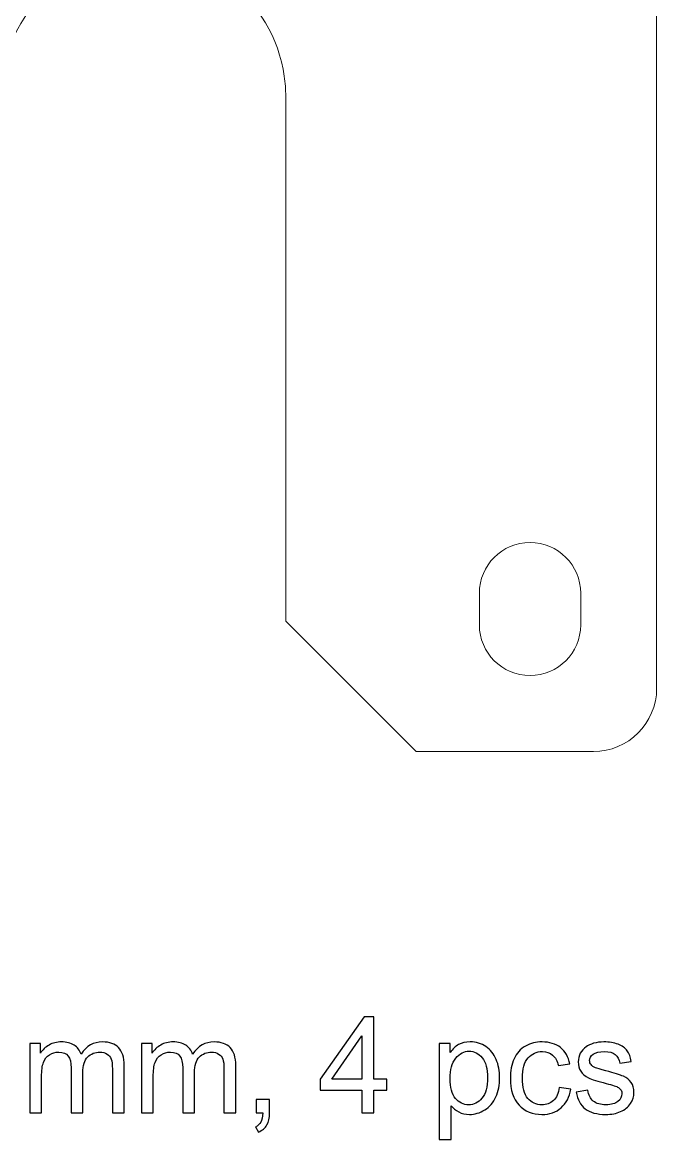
# Model space of a CAD drawing. Header units: millimetres. Extents: x -182 to 182, y -145 to 145.
# Drawn here: x -163.72 to -143.69, y -145.12 to -109.84 of the extents above; entities that cross this region are included whole.
import ezdxf

# ---------------------------------------------------------------- set-up
doc = ezdxf.new("R2010")
doc.units = ezdxf.units.MM
doc.header["$MEASUREMENT"] = 0
doc.layers.add('layer 1', color=7, linetype='Continuous')

msp = doc.modelspace()

# ---------------------------------------------------------------- linework, layer by layer
at = {"layer": 'layer 1', "color": 7, "lineweight": 9}
for points, knots in [([(-143.6871, -40.4787), (-143.6871, -70.6088), (-143.6871, -100.7388), (-143.6871, -130.8689), (-143.6871, -130.8689), (-143.6871, -131.9689), (-144.5871, -132.8689), (-145.6871, -132.8689), (-145.6871, -132.8689), (-145.6871, -132.8689), (-151.2871, -132.8689), (-151.2871, -132.8689), (-151.2871, -132.8689), (-151.2871, -132.8689), (-155.4037, -128.7523), (-155.4037, -128.7523), (-155.4037, -128.7523), (-155.4037, -128.7523), (-155.4037, -112.1743), (-155.4037, -112.1743), (-155.4037, -112.1743), (-155.4037, -112.1743), (-155.4041, -112.1743), (-155.4041, -112.1743), (-155.4041, -112.1743), (-155.4044, -111.9676), (-155.4185, -111.7586), (-155.4481, -111.5481), (-155.4481, -111.5481), (-155.7939, -109.0874), (-158.0691, -107.3728), (-160.5298, -107.7187), (-160.5298, -107.7187), (-162.78, -108.0349), (-164.4059, -109.9648), (-164.4032, -112.1743), (-164.4032, -112.1743), (-164.4032, -112.1743), (-164.4037, -112.1743), (-164.4037, -112.1743), (-164.4037, -112.1743), (-164.4037, -112.1743), (-164.4037, -123.1855), (-164.4037, -123.1855), (-164.4037, -123.1855), (-164.4037, -123.1855), (-174.0871, -132.8689), (-174.0871, -132.8689), (-174.0871, -132.8689), (-174.0871, -132.8689), (-179.6871, -132.8689), (-179.6871, -132.8689), (-179.6871, -132.8689), (-180.7871, -132.8689), (-181.6871, -131.9689), (-181.6871, -130.8689), (-181.6871, -130.8689), (-181.6871, -94.2441), (-181.6871, -57.6193), (-181.6871, -20.9945), (-181.6871, -20.9945), (-181.6871, -20.9945), (-178.086, -17.3934), (-178.086, -17.3934), (-178.086, -17.3934), (-177.7258, -17.0331), (-177.3312, -16.7072), (-176.9079, -16.4206), (-176.9079, -16.4206), (-175.9482, -17.3245), (-174.6019, -17.8007), (-173.1948, -17.603), (-173.1948, -17.603), (-171.7871, -17.4051), (-170.624, -16.5757), (-169.9507, -15.4415), (-169.9507, -15.4415), (-168.7384, -15.8361), (-167.6532, -16.5126), (-166.7724, -17.3934), (-166.7724, -17.3934), (-166.7724, -17.3934), (-143.6871, -40.4787), (-143.6871, -40.4787)], [0, 0, 0, 0, 0.0454545, 0.0454545, 0.0454545, 0.0454545, 0.0909091, 0.0909091, 0.0909091, 0.0909091, 0.1363636, 0.1363636, 0.1363636, 0.1363636, 0.1818182, 0.1818182, 0.1818182, 0.1818182, 0.2272727, 0.2272727, 0.2272727, 0.2272727, 0.2727273, 0.2727273, 0.2727273, 0.2727273, 0.3181818, 0.3181818, 0.3181818, 0.3181818, 0.3636364, 0.3636364, 0.3636364, 0.3636364, 0.4090909, 0.4090909, 0.4090909, 0.4090909, 0.4545455, 0.4545455, 0.4545455, 0.4545455, 0.5, 0.5, 0.5, 0.5, 0.5454545, 0.5454545, 0.5454545, 0.5454545, 0.5909091, 0.5909091, 0.5909091, 0.5909091, 0.6363636, 0.6363636, 0.6363636, 0.6363636, 0.6818182, 0.6818182, 0.6818182, 0.6818182, 0.7272727, 0.7272727, 0.7272727, 0.7272727, 0.7727273, 0.7727273, 0.7727273, 0.7727273, 0.8181818, 0.8181818, 0.8181818, 0.8181818, 0.8636364, 0.8636364, 0.8636364, 0.8636364, 0.9090909, 0.9090909, 0.9090909, 0.9090909, 1, 1, 1, 1]), ([(-147.6871, -126.2689), (-146.8035, -126.2689), (-146.0871, -126.9853), (-146.0871, -127.8689), (-146.0871, -127.8689), (-146.0871, -127.8689), (-146.0871, -127.8771), (-146.0871, -127.8771), (-146.0871, -127.8771), (-146.0871, -127.8771), (-146.0871, -128.8607), (-146.0871, -128.8607), (-146.0871, -128.8607), (-146.0871, -128.8607), (-146.0871, -128.8689), (-146.0871, -128.8689), (-146.0871, -128.8689), (-146.0871, -129.7525), (-146.8035, -130.4689), (-147.6871, -130.4689), (-147.6871, -130.4689), (-148.5707, -130.4689), (-149.2871, -129.7525), (-149.2871, -128.8689), (-149.2871, -128.8689), (-149.2871, -128.8689), (-149.2871, -128.8607), (-149.2871, -128.8607), (-149.2871, -128.8607), (-149.2871, -128.8607), (-149.2871, -127.8771), (-149.2871, -127.8771), (-149.2871, -127.8771), (-149.2871, -127.8771), (-149.2871, -127.8689), (-149.2871, -127.8689), (-149.2871, -127.8689), (-149.2871, -126.9853), (-148.5707, -126.2689), (-147.6871, -126.2689)], [0, 0, 0, 0, 0.0909091, 0.0909091, 0.0909091, 0.0909091, 0.1818182, 0.1818182, 0.1818182, 0.1818182, 0.2727273, 0.2727273, 0.2727273, 0.2727273, 0.3636364, 0.3636364, 0.3636364, 0.3636364, 0.4545455, 0.4545455, 0.4545455, 0.4545455, 0.5454545, 0.5454545, 0.5454545, 0.5454545, 0.6363636, 0.6363636, 0.6363636, 0.6363636, 0.7272727, 0.7272727, 0.7272727, 0.7272727, 0.8181818, 0.8181818, 0.8181818, 0.8181818, 1, 1, 1, 1])]:
    msp.add_open_spline(points, degree=3, knots=knots, dxfattribs=at)
at = {"layer": 'layer 1', "color": 242}
for points, knots in [([(-152.9943, -144.28), (-152.9943, -144.28), (-152.9943, -143.5561), (-152.9943, -143.5561), (-152.9943, -143.5561), (-152.9943, -143.5561), (-154.3109, -143.5561), (-154.3109, -143.5561), (-154.3109, -143.5561), (-154.3109, -143.5561), (-154.3109, -143.2132), (-154.3109, -143.2132), (-154.3109, -143.2132), (-154.3109, -143.2132), (-152.9266, -141.249), (-152.9266, -141.249), (-152.9266, -141.249), (-152.9266, -141.249), (-152.6218, -141.249), (-152.6218, -141.249), (-152.6218, -141.249), (-152.6218, -141.249), (-152.6218, -143.2132), (-152.6218, -143.2132), (-152.6218, -143.2132), (-152.6218, -143.2132), (-152.2112, -143.2132), (-152.2112, -143.2132), (-152.2112, -143.2132), (-152.2112, -143.2132), (-152.2112, -143.5561), (-152.2112, -143.5561), (-152.2112, -143.5561), (-152.2112, -143.5561), (-152.6218, -143.5561), (-152.6218, -143.5561), (-152.6218, -143.5561), (-152.6218, -143.5561), (-152.6218, -144.28), (-152.6218, -144.28), (-152.6218, -144.28), (-152.6218, -144.28), (-152.9943, -144.28), (-152.9943, -144.28)], [0, 0, 0, 0, 0.0833333, 0.0833333, 0.0833333, 0.0833333, 0.1666667, 0.1666667, 0.1666667, 0.1666667, 0.25, 0.25, 0.25, 0.25, 0.3333333, 0.3333333, 0.3333333, 0.3333333, 0.4166667, 0.4166667, 0.4166667, 0.4166667, 0.5, 0.5, 0.5, 0.5, 0.5833333, 0.5833333, 0.5833333, 0.5833333, 0.6666667, 0.6666667, 0.6666667, 0.6666667, 0.75, 0.75, 0.75, 0.75, 0.8333333, 0.8333333, 0.8333333, 0.8333333, 1, 1, 1, 1]), ([(-163.4873, -144.28), (-163.4873, -144.28), (-163.4873, -142.0829), (-163.4873, -142.0829), (-163.4873, -142.0829), (-163.4873, -142.0829), (-163.1529, -142.0829), (-163.1529, -142.0829), (-163.1529, -142.0829), (-163.1529, -142.0829), (-163.1529, -142.3934), (-163.1529, -142.3934), (-163.1529, -142.3934), (-163.0844, -142.2861), (-162.9927, -142.1993), (-162.8784, -142.1344), (-162.8784, -142.1344), (-162.7641, -142.0688), (-162.6343, -142.0364), (-162.4882, -142.0364), (-162.4882, -142.0364), (-162.326, -142.0364), (-162.1926, -142.0702), (-162.0889, -142.1372), (-162.0889, -142.1372), (-161.9852, -142.205), (-161.9118, -142.2988), (-161.8695, -142.4202), (-161.8695, -142.4202), (-161.6945, -142.1641), (-161.468, -142.0364), (-161.1886, -142.0364), (-161.1886, -142.0364), (-160.9699, -142.0364), (-160.8013, -142.0963), (-160.6842, -142.217), (-160.6842, -142.217), (-160.5663, -142.3376), (-160.5071, -142.5232), (-160.5071, -142.7737), (-160.5071, -142.7737), (-160.5071, -142.7737), (-160.5071, -144.28), (-160.5071, -144.28), (-160.5071, -144.28), (-160.5071, -144.28), (-160.8796, -144.28), (-160.8796, -144.28), (-160.8796, -144.28), (-160.8796, -144.28), (-160.8796, -142.8971), (-160.8796, -142.8971), (-160.8796, -142.8971), (-160.8796, -142.749), (-160.8923, -142.6417), (-160.9163, -142.5761), (-160.9163, -142.5761), (-160.9403, -142.5105), (-160.984, -142.4583), (-161.0482, -142.4181), (-161.0482, -142.4181), (-161.1117, -142.3778), (-161.1865, -142.3581), (-161.2719, -142.3581), (-161.2719, -142.3581), (-161.4271, -142.3581), (-161.5555, -142.4096), (-161.6578, -142.5119), (-161.6578, -142.5119), (-161.7601, -142.6149), (-161.8109, -142.7793), (-161.8109, -143.0051), (-161.8109, -143.0051), (-161.8109, -143.0051), (-161.8109, -144.28), (-161.8109, -144.28), (-161.8109, -144.28), (-161.8109, -144.28), (-162.1834, -144.28), (-162.1834, -144.28), (-162.1834, -144.28), (-162.1834, -144.28), (-162.1834, -142.8541), (-162.1834, -142.8541), (-162.1834, -142.8541), (-162.1834, -142.689), (-162.2138, -142.5648), (-162.2745, -142.4823), (-162.2745, -142.4823), (-162.3351, -142.3997), (-162.4346, -142.3581), (-162.5722, -142.3581), (-162.5722, -142.3581), (-162.6766, -142.3581), (-162.7733, -142.3856), (-162.8622, -142.4406), (-162.8622, -142.4406), (-162.9511, -142.4957), (-163.0153, -142.5761), (-163.0555, -142.6826), (-163.0555, -142.6826), (-163.095, -142.7885), (-163.1148, -142.9416), (-163.1148, -143.1412), (-163.1148, -143.1412), (-163.1148, -143.1412), (-163.1148, -144.28), (-163.1148, -144.28), (-163.1148, -144.28), (-163.1148, -144.28), (-163.4873, -144.28), (-163.4873, -144.28)], [0, 0, 0, 0, 0.0344828, 0.0344828, 0.0344828, 0.0344828, 0.0689655, 0.0689655, 0.0689655, 0.0689655, 0.1034483, 0.1034483, 0.1034483, 0.1034483, 0.137931, 0.137931, 0.137931, 0.137931, 0.1724138, 0.1724138, 0.1724138, 0.1724138, 0.2068966, 0.2068966, 0.2068966, 0.2068966, 0.2413793, 0.2413793, 0.2413793, 0.2413793, 0.2758621, 0.2758621, 0.2758621, 0.2758621, 0.3103448, 0.3103448, 0.3103448, 0.3103448, 0.3448276, 0.3448276, 0.3448276, 0.3448276, 0.3793103, 0.3793103, 0.3793103, 0.3793103, 0.4137931, 0.4137931, 0.4137931, 0.4137931, 0.4482759, 0.4482759, 0.4482759, 0.4482759, 0.4827586, 0.4827586, 0.4827586, 0.4827586, 0.5172414, 0.5172414, 0.5172414, 0.5172414, 0.5517241, 0.5517241, 0.5517241, 0.5517241, 0.5862069, 0.5862069, 0.5862069, 0.5862069, 0.6206897, 0.6206897, 0.6206897, 0.6206897, 0.6551724, 0.6551724, 0.6551724, 0.6551724, 0.6896552, 0.6896552, 0.6896552, 0.6896552, 0.7241379, 0.7241379, 0.7241379, 0.7241379, 0.7586207, 0.7586207, 0.7586207, 0.7586207, 0.7931034, 0.7931034, 0.7931034, 0.7931034, 0.8275862, 0.8275862, 0.8275862, 0.8275862, 0.862069, 0.862069, 0.862069, 0.862069, 0.8965517, 0.8965517, 0.8965517, 0.8965517, 0.9310345, 0.9310345, 0.9310345, 0.9310345, 1, 1, 1, 1]), ([(-159.961, -144.28), (-159.961, -144.28), (-159.961, -142.0829), (-159.961, -142.0829), (-159.961, -142.0829), (-159.961, -142.0829), (-159.6266, -142.0829), (-159.6266, -142.0829), (-159.6266, -142.0829), (-159.6266, -142.0829), (-159.6266, -142.3934), (-159.6266, -142.3934), (-159.6266, -142.3934), (-159.5581, -142.2861), (-159.4664, -142.1993), (-159.3521, -142.1344), (-159.3521, -142.1344), (-159.2378, -142.0688), (-159.108, -142.0364), (-158.9619, -142.0364), (-158.9619, -142.0364), (-158.7997, -142.0364), (-158.6663, -142.0702), (-158.5626, -142.1372), (-158.5626, -142.1372), (-158.4589, -142.205), (-158.3855, -142.2988), (-158.3432, -142.4202), (-158.3432, -142.4202), (-158.1682, -142.1641), (-157.9417, -142.0364), (-157.6623, -142.0364), (-157.6623, -142.0364), (-157.4436, -142.0364), (-157.275, -142.0963), (-157.1579, -142.217), (-157.1579, -142.217), (-157.04, -142.3376), (-156.9808, -142.5232), (-156.9808, -142.7737), (-156.9808, -142.7737), (-156.9808, -142.7737), (-156.9808, -144.28), (-156.9808, -144.28), (-156.9808, -144.28), (-156.9808, -144.28), (-157.3533, -144.28), (-157.3533, -144.28), (-157.3533, -144.28), (-157.3533, -144.28), (-157.3533, -142.8971), (-157.3533, -142.8971), (-157.3533, -142.8971), (-157.3533, -142.749), (-157.366, -142.6417), (-157.39, -142.5761), (-157.39, -142.5761), (-157.414, -142.5105), (-157.4577, -142.4583), (-157.5219, -142.4181), (-157.5219, -142.4181), (-157.5854, -142.3778), (-157.6602, -142.3581), (-157.7456, -142.3581), (-157.7456, -142.3581), (-157.9008, -142.3581), (-158.0292, -142.4096), (-158.1315, -142.5119), (-158.1315, -142.5119), (-158.2338, -142.6149), (-158.2846, -142.7793), (-158.2846, -143.0051), (-158.2846, -143.0051), (-158.2846, -143.0051), (-158.2846, -144.28), (-158.2846, -144.28), (-158.2846, -144.28), (-158.2846, -144.28), (-158.6571, -144.28), (-158.6571, -144.28), (-158.6571, -144.28), (-158.6571, -144.28), (-158.6571, -142.8541), (-158.6571, -142.8541), (-158.6571, -142.8541), (-158.6571, -142.689), (-158.6875, -142.5648), (-158.7482, -142.4823), (-158.7482, -142.4823), (-158.8088, -142.3997), (-158.9083, -142.3581), (-159.0459, -142.3581), (-159.0459, -142.3581), (-159.1503, -142.3581), (-159.247, -142.3856), (-159.3359, -142.4406), (-159.3359, -142.4406), (-159.4248, -142.4957), (-159.489, -142.5761), (-159.5292, -142.6826), (-159.5292, -142.6826), (-159.5687, -142.7885), (-159.5885, -142.9416), (-159.5885, -143.1412), (-159.5885, -143.1412), (-159.5885, -143.1412), (-159.5885, -144.28), (-159.5885, -144.28), (-159.5885, -144.28), (-159.5885, -144.28), (-159.961, -144.28), (-159.961, -144.28)], [0, 0, 0, 0, 0.0344828, 0.0344828, 0.0344828, 0.0344828, 0.0689655, 0.0689655, 0.0689655, 0.0689655, 0.1034483, 0.1034483, 0.1034483, 0.1034483, 0.137931, 0.137931, 0.137931, 0.137931, 0.1724138, 0.1724138, 0.1724138, 0.1724138, 0.2068966, 0.2068966, 0.2068966, 0.2068966, 0.2413793, 0.2413793, 0.2413793, 0.2413793, 0.2758621, 0.2758621, 0.2758621, 0.2758621, 0.3103448, 0.3103448, 0.3103448, 0.3103448, 0.3448276, 0.3448276, 0.3448276, 0.3448276, 0.3793103, 0.3793103, 0.3793103, 0.3793103, 0.4137931, 0.4137931, 0.4137931, 0.4137931, 0.4482759, 0.4482759, 0.4482759, 0.4482759, 0.4827586, 0.4827586, 0.4827586, 0.4827586, 0.5172414, 0.5172414, 0.5172414, 0.5172414, 0.5517241, 0.5517241, 0.5517241, 0.5517241, 0.5862069, 0.5862069, 0.5862069, 0.5862069, 0.6206897, 0.6206897, 0.6206897, 0.6206897, 0.6551724, 0.6551724, 0.6551724, 0.6551724, 0.6896552, 0.6896552, 0.6896552, 0.6896552, 0.7241379, 0.7241379, 0.7241379, 0.7241379, 0.7586207, 0.7586207, 0.7586207, 0.7586207, 0.7931034, 0.7931034, 0.7931034, 0.7931034, 0.8275862, 0.8275862, 0.8275862, 0.8275862, 0.862069, 0.862069, 0.862069, 0.862069, 0.8965517, 0.8965517, 0.8965517, 0.8965517, 0.9310345, 0.9310345, 0.9310345, 0.9310345, 1, 1, 1, 1]), ([(-152.9943, -143.2132), (-152.9943, -143.2132), (-152.9943, -141.8494), (-152.9943, -141.8494), (-152.9943, -141.8494), (-152.9943, -141.8494), (-153.9447, -143.2132), (-153.9447, -143.2132), (-153.9447, -143.2132), (-153.9447, -143.2132), (-152.9943, -143.2132), (-152.9943, -143.2132)], [0, 0, 0, 0, 0.25, 0.25, 0.25, 0.25, 0.5, 0.5, 0.5, 0.5, 1, 1, 1, 1]), ([(-150.5517, -145.1224), (-150.5517, -145.1224), (-150.5517, -142.0829), (-150.5517, -142.0829), (-150.5517, -142.0829), (-150.5517, -142.0829), (-150.213, -142.0829), (-150.213, -142.0829), (-150.213, -142.0829), (-150.213, -142.0829), (-150.213, -142.3715), (-150.213, -142.3715), (-150.213, -142.3715), (-150.1333, -142.26), (-150.043, -142.176), (-149.9421, -142.1203), (-149.9421, -142.1203), (-149.8419, -142.0646), (-149.7199, -142.0364), (-149.5766, -142.0364), (-149.5766, -142.0364), (-149.389, -142.0364), (-149.2239, -142.0843), (-149.0806, -142.181), (-149.0806, -142.181), (-148.9374, -142.2769), (-148.8295, -142.4131), (-148.7561, -142.5881), (-148.7561, -142.5881), (-148.6834, -142.7638), (-148.6467, -142.9557), (-148.6467, -143.1652), (-148.6467, -143.1652), (-148.6467, -143.3889), (-148.6869, -143.5907), (-148.7674, -143.7706), (-148.7674, -143.7706), (-148.8478, -143.9498), (-148.9649, -144.0874), (-149.1187, -144.1833), (-149.1187, -144.1833), (-149.2718, -144.2786), (-149.4334, -144.3266), (-149.6027, -144.3266), (-149.6027, -144.3266), (-149.7269, -144.3266), (-149.8384, -144.3005), (-149.9365, -144.2483), (-149.9365, -144.2483), (-150.0352, -144.196), (-150.1157, -144.1304), (-150.1792, -144.0507), (-150.1792, -144.0507), (-150.1792, -144.0507), (-150.1792, -145.1224), (-150.1792, -145.1224), (-150.1792, -145.1224), (-150.1792, -145.1224), (-150.5517, -145.1224), (-150.5517, -145.1224)], [0, 0, 0, 0, 0.0625, 0.0625, 0.0625, 0.0625, 0.125, 0.125, 0.125, 0.125, 0.1875, 0.1875, 0.1875, 0.1875, 0.25, 0.25, 0.25, 0.25, 0.3125, 0.3125, 0.3125, 0.3125, 0.375, 0.375, 0.375, 0.375, 0.4375, 0.4375, 0.4375, 0.4375, 0.5, 0.5, 0.5, 0.5, 0.5625, 0.5625, 0.5625, 0.5625, 0.625, 0.625, 0.625, 0.625, 0.6875, 0.6875, 0.6875, 0.6875, 0.75, 0.75, 0.75, 0.75, 0.8125, 0.8125, 0.8125, 0.8125, 0.875, 0.875, 0.875, 0.875, 1, 1, 1, 1]), ([(-146.7622, -143.4757), (-146.7622, -143.4757), (-146.3981, -143.5265), (-146.3981, -143.5265), (-146.3981, -143.5265), (-146.4384, -143.7769), (-146.54, -143.9724), (-146.7044, -144.1142), (-146.7044, -144.1142), (-146.8688, -144.256), (-147.0712, -144.3266), (-147.3104, -144.3266), (-147.3104, -144.3266), (-147.6103, -144.3266), (-147.8516, -144.2285), (-148.0336, -144.0324), (-148.0336, -144.0324), (-148.2164, -143.8362), (-148.3074, -143.5554), (-148.3074, -143.1899), (-148.3074, -143.1899), (-148.3074, -142.9529), (-148.2679, -142.7461), (-148.1895, -142.5683), (-148.1895, -142.5683), (-148.1112, -142.3912), (-147.992, -142.2579), (-147.8311, -142.1697), (-147.8311, -142.1697), (-147.671, -142.0808), (-147.4967, -142.0364), (-147.3076, -142.0364), (-147.3076, -142.0364), (-147.0698, -142.0364), (-146.8744, -142.0963), (-146.7234, -142.217), (-146.7234, -142.217), (-146.5717, -142.3376), (-146.4743, -142.5091), (-146.432, -142.7306), (-146.432, -142.7306), (-146.432, -142.7306), (-146.7918, -142.7856), (-146.7918, -142.7856), (-146.7918, -142.7856), (-146.8264, -142.6382), (-146.8871, -142.5274), (-146.9753, -142.4526), (-146.9753, -142.4526), (-147.0628, -142.3785), (-147.1686, -142.3411), (-147.2928, -142.3411), (-147.2928, -142.3411), (-147.4805, -142.3411), (-147.6329, -142.4082), (-147.7507, -142.5422), (-147.7507, -142.5422), (-147.8678, -142.677), (-147.9264, -142.8887), (-147.9264, -143.1793), (-147.9264, -143.1793), (-147.9264, -143.4743), (-147.8699, -143.688), (-147.757, -143.8214), (-147.757, -143.8214), (-147.6434, -143.9547), (-147.496, -144.0218), (-147.3147, -144.0218), (-147.3147, -144.0218), (-147.1679, -144.0218), (-147.0458, -143.9773), (-146.9485, -143.8877), (-146.9485, -143.8877), (-146.8504, -143.7988), (-146.7883, -143.6612), (-146.7622, -143.4757)], [0, 0, 0, 0, 0.05, 0.05, 0.05, 0.05, 0.1, 0.1, 0.1, 0.1, 0.15, 0.15, 0.15, 0.15, 0.2, 0.2, 0.2, 0.2, 0.25, 0.25, 0.25, 0.25, 0.3, 0.3, 0.3, 0.3, 0.35, 0.35, 0.35, 0.35, 0.4, 0.4, 0.4, 0.4, 0.45, 0.45, 0.45, 0.45, 0.5, 0.5, 0.5, 0.5, 0.55, 0.55, 0.55, 0.55, 0.6, 0.6, 0.6, 0.6, 0.65, 0.65, 0.65, 0.65, 0.7, 0.7, 0.7, 0.7, 0.75, 0.75, 0.75, 0.75, 0.8, 0.8, 0.8, 0.8, 0.85, 0.85, 0.85, 0.85, 0.9, 0.9, 0.9, 0.9, 1, 1, 1, 1]), ([(-146.2288, -143.6238), (-146.2288, -143.6238), (-145.8605, -143.5646), (-145.8605, -143.5646), (-145.8605, -143.5646), (-145.84, -143.712), (-145.7822, -143.8249), (-145.6876, -143.9039), (-145.6876, -143.9039), (-145.5931, -143.9823), (-145.4604, -144.0218), (-145.2911, -144.0218), (-145.2911, -144.0218), (-145.1196, -144.0218), (-144.9926, -143.9872), (-144.9094, -143.9173), (-144.9094, -143.9173), (-144.8268, -143.8482), (-144.7852, -143.7664), (-144.7852, -143.6725), (-144.7852, -143.6725), (-144.7852, -143.5886), (-144.8226, -143.5222), (-144.8967, -143.4743), (-144.8967, -143.4743), (-144.9489, -143.4411), (-145.0759, -143.3995), (-145.2777, -143.348), (-145.2777, -143.348), (-145.55, -143.2795), (-145.7384, -143.2203), (-145.8442, -143.1702), (-145.8442, -143.1702), (-145.9494, -143.1194), (-146.0291, -143.0502), (-146.0834, -142.9613), (-146.0834, -142.9613), (-146.1378, -142.8731), (-146.1653, -142.7751), (-146.1653, -142.6678), (-146.1653, -142.6678), (-146.1653, -142.5697), (-146.1427, -142.4794), (-146.0982, -142.3962), (-146.0982, -142.3962), (-146.0531, -142.3129), (-145.9924, -142.2438), (-145.9155, -142.1887), (-145.9155, -142.1887), (-145.8576, -142.1464), (-145.7786, -142.1104), (-145.6791, -142.0808), (-145.6791, -142.0808), (-145.579, -142.0512), (-145.4724, -142.0364), (-145.3581, -142.0364), (-145.3581, -142.0364), (-145.186, -142.0364), (-145.035, -142.061), (-144.9052, -142.1111), (-144.9052, -142.1111), (-144.7746, -142.1605), (-144.6787, -142.2283), (-144.6166, -142.3129), (-144.6166, -142.3129), (-144.5552, -142.3983), (-144.5122, -142.5119), (-144.4889, -142.6544), (-144.4889, -142.6544), (-144.4889, -142.6544), (-144.8529, -142.7052), (-144.8529, -142.7052), (-144.8529, -142.7052), (-144.8692, -142.5909), (-144.9172, -142.5013), (-144.9962, -142.4371), (-144.9962, -142.4371), (-145.0752, -142.3729), (-145.1867, -142.3411), (-145.3313, -142.3411), (-145.3313, -142.3411), (-145.5013, -142.3411), (-145.6234, -142.3694), (-145.6961, -142.4258), (-145.6961, -142.4258), (-145.7687, -142.4823), (-145.8054, -142.5486), (-145.8054, -142.6241), (-145.8054, -142.6241), (-145.8054, -142.6721), (-145.7906, -142.7158), (-145.7603, -142.7546), (-145.7603, -142.7546), (-145.7299, -142.7941), (-145.6827, -142.8273), (-145.6178, -142.8534), (-145.6178, -142.8534), (-145.5804, -142.8675), (-145.4717, -142.8992), (-145.2897, -142.9486), (-145.2897, -142.9486), (-145.0272, -143.0185), (-144.8438, -143.0763), (-144.7394, -143.1208), (-144.7394, -143.1208), (-144.6349, -143.1652), (-144.5531, -143.2308), (-144.4938, -143.3155), (-144.4938, -143.3155), (-144.4338, -143.4009), (-144.4042, -143.5067), (-144.4042, -143.6337), (-144.4042, -143.6337), (-144.4042, -143.7572), (-144.4402, -143.8736), (-144.5129, -143.983), (-144.5129, -143.983), (-144.5855, -144.0923), (-144.69, -144.177), (-144.8261, -144.237), (-144.8261, -144.237), (-144.963, -144.2969), (-145.1175, -144.3266), (-145.2897, -144.3266), (-145.2897, -144.3266), (-145.5747, -144.3266), (-145.7927, -144.2673), (-145.9423, -144.1495), (-145.9423, -144.1495), (-146.0919, -144.0309), (-146.1871, -143.856), (-146.2288, -143.6238)], [0, 0, 0, 0, 0.0294118, 0.0294118, 0.0294118, 0.0294118, 0.0588235, 0.0588235, 0.0588235, 0.0588235, 0.0882353, 0.0882353, 0.0882353, 0.0882353, 0.1176471, 0.1176471, 0.1176471, 0.1176471, 0.1470588, 0.1470588, 0.1470588, 0.1470588, 0.1764706, 0.1764706, 0.1764706, 0.1764706, 0.2058824, 0.2058824, 0.2058824, 0.2058824, 0.2352941, 0.2352941, 0.2352941, 0.2352941, 0.2647059, 0.2647059, 0.2647059, 0.2647059, 0.2941176, 0.2941176, 0.2941176, 0.2941176, 0.3235294, 0.3235294, 0.3235294, 0.3235294, 0.3529412, 0.3529412, 0.3529412, 0.3529412, 0.3823529, 0.3823529, 0.3823529, 0.3823529, 0.4117647, 0.4117647, 0.4117647, 0.4117647, 0.4411765, 0.4411765, 0.4411765, 0.4411765, 0.4705882, 0.4705882, 0.4705882, 0.4705882, 0.5, 0.5, 0.5, 0.5, 0.5294118, 0.5294118, 0.5294118, 0.5294118, 0.5588235, 0.5588235, 0.5588235, 0.5588235, 0.5882353, 0.5882353, 0.5882353, 0.5882353, 0.6176471, 0.6176471, 0.6176471, 0.6176471, 0.6470588, 0.6470588, 0.6470588, 0.6470588, 0.6764706, 0.6764706, 0.6764706, 0.6764706, 0.7058824, 0.7058824, 0.7058824, 0.7058824, 0.7352941, 0.7352941, 0.7352941, 0.7352941, 0.7647059, 0.7647059, 0.7647059, 0.7647059, 0.7941176, 0.7941176, 0.7941176, 0.7941176, 0.8235294, 0.8235294, 0.8235294, 0.8235294, 0.8529412, 0.8529412, 0.8529412, 0.8529412, 0.8823529, 0.8823529, 0.8823529, 0.8823529, 0.9117647, 0.9117647, 0.9117647, 0.9117647, 0.9411765, 0.9411765, 0.9411765, 0.9411765, 1, 1, 1, 1]), ([(-150.213, -143.1949), (-150.213, -143.4764), (-150.1559, -143.6845), (-150.0423, -143.8193), (-150.0423, -143.8193), (-149.928, -143.954), (-149.7897, -144.0218), (-149.6274, -144.0218), (-149.6274, -144.0218), (-149.4623, -144.0218), (-149.3212, -143.9519), (-149.2041, -143.8122), (-149.2041, -143.8122), (-149.0863, -143.6725), (-149.0277, -143.4566), (-149.0277, -143.1638), (-149.0277, -143.1638), (-149.0277, -142.8844), (-149.0849, -142.6756), (-149.1999, -142.5366), (-149.1999, -142.5366), (-149.3149, -142.3976), (-149.4517, -142.3284), (-149.6112, -142.3284), (-149.6112, -142.3284), (-149.7692, -142.3284), (-149.9089, -142.4025), (-150.0303, -142.55), (-150.0303, -142.55), (-150.1524, -142.6982), (-150.213, -142.9126), (-150.213, -143.1949)], [0, 0, 0, 0, 0.1111111, 0.1111111, 0.1111111, 0.1111111, 0.2222222, 0.2222222, 0.2222222, 0.2222222, 0.3333333, 0.3333333, 0.3333333, 0.3333333, 0.4444444, 0.4444444, 0.4444444, 0.4444444, 0.5555556, 0.5555556, 0.5555556, 0.5555556, 0.6666667, 0.6666667, 0.6666667, 0.6666667, 0.7777778, 0.7777778, 0.7777778, 0.7777778, 1, 1, 1, 1]), ([(-156.3373, -144.28), (-156.3373, -144.28), (-156.3373, -143.8567), (-156.3373, -143.8567), (-156.3373, -143.8567), (-156.3373, -143.8567), (-155.914, -143.8567), (-155.914, -143.8567), (-155.914, -143.8567), (-155.914, -143.8567), (-155.914, -144.28), (-155.914, -144.28), (-155.914, -144.28), (-155.914, -144.4359), (-155.9415, -144.5622), (-155.9973, -144.6582), (-155.9973, -144.6582), (-156.0523, -144.7541), (-156.1405, -144.8289), (-156.2611, -144.8811), (-156.2611, -144.8811), (-156.2611, -144.8811), (-156.3627, -144.7203), (-156.3627, -144.7203), (-156.3627, -144.7203), (-156.2837, -144.6857), (-156.2259, -144.6349), (-156.1892, -144.5686), (-156.1892, -144.5686), (-156.1518, -144.5015), (-156.1306, -144.4056), (-156.1264, -144.28), (-156.1264, -144.28), (-156.1264, -144.28), (-156.3373, -144.28), (-156.3373, -144.28)], [0, 0, 0, 0, 0.1, 0.1, 0.1, 0.1, 0.2, 0.2, 0.2, 0.2, 0.3, 0.3, 0.3, 0.3, 0.4, 0.4, 0.4, 0.4, 0.5, 0.5, 0.5, 0.5, 0.6, 0.6, 0.6, 0.6, 0.7, 0.7, 0.7, 0.7, 0.8, 0.8, 0.8, 0.8, 1, 1, 1, 1])]:
    msp.add_open_spline(points, degree=3, knots=knots, dxfattribs=at)

doc.saveas('drawing.dxf')
